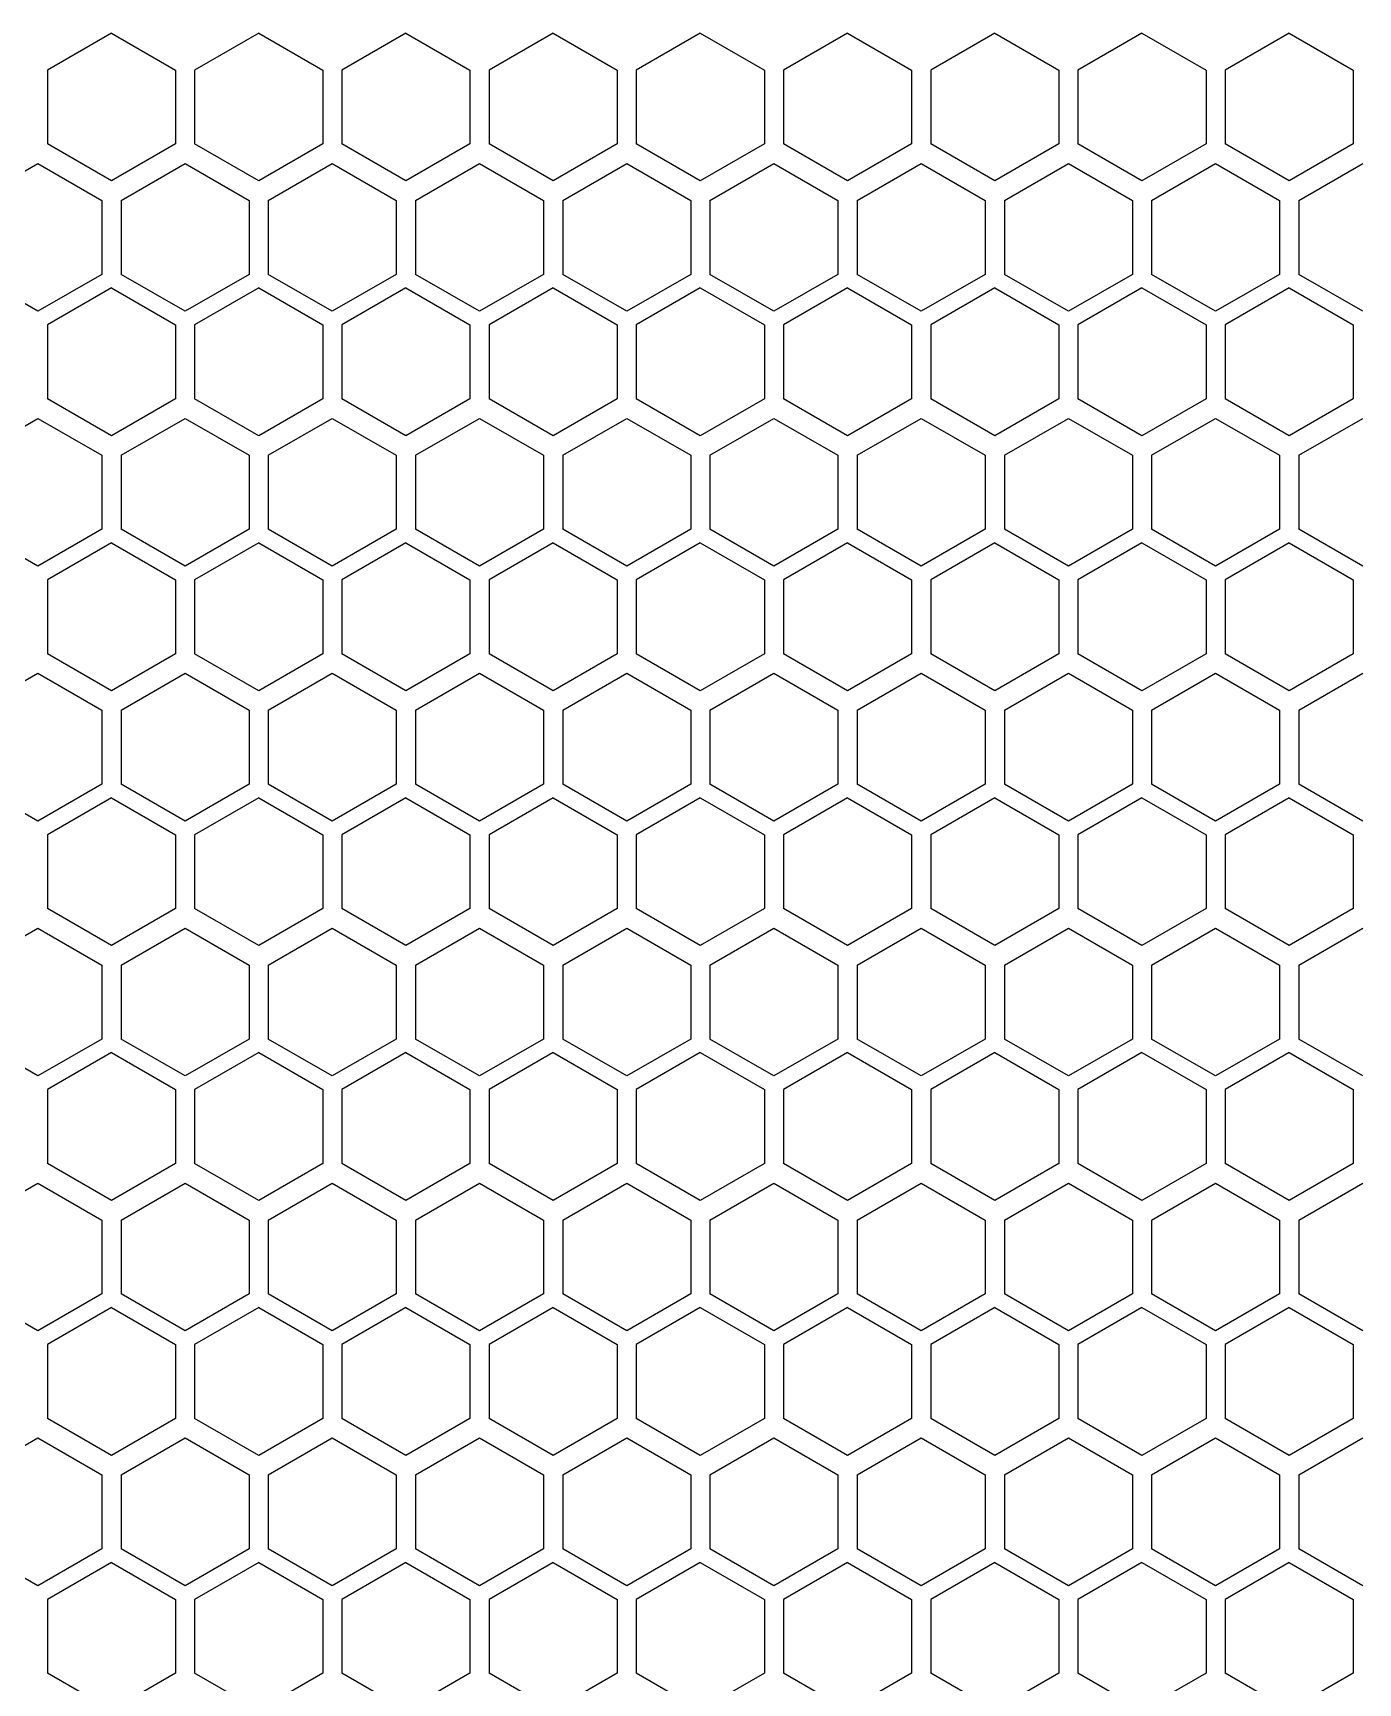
# Model space of a CAD drawing. Header units: millimetres. Extents: x 55614 to 110757, y -66981 to -47484.
# Drawn here: x 77966.1 to 78048.9, y -54660.6 to -54557.5 of the extents above; entities that cross this region are included whole.
import ezdxf

# ---------------------------------------------------------------- set-up
doc = ezdxf.new("R2010")
doc.units = ezdxf.units.MM
doc.layers.add('4215-0412-2-1_0', color=7, linetype='Continuous')
doc.layers.add('THICK', color=7, linetype='Continuous', lineweight=0)

# ---------------------------------------------------------------- blocks, each defined once
blk = doc.blocks.new('RU67I6756')
at = {"layer": '4215-0412-2-1_0', "color": 0, "linetype": 'Continuous'}
for p, q in [((24671.86, 16579.35), (24667.86, 16577.04)), ((24671.86, 16579.35), (24675.86, 16577.04)), ((24681.06, 16579.35), (24677.06, 16577.04)), ((24681.06, 16579.35), (24685.06, 16577.04)), ((24690.26, 16579.35), (24686.26, 16577.04)), ((24690.26, 16579.35), (24694.26, 16577.04)), ((24699.46, 16579.35), (24695.46, 16577.04)), ((24699.46, 16579.35), (24703.46, 16577.04)), ((24708.66, 16579.35), (24704.66, 16577.04)), ((24708.66, 16579.35), (24712.66, 16577.04)), ((24717.86, 16579.35), (24713.86, 16577.04)), ((24717.86, 16579.35), (24721.86, 16577.04)), ((24727.06, 16579.35), (24723.06, 16577.04)), ((24727.06, 16579.35), (24731.06, 16577.04)), ((24736.26, 16579.35), (24732.26, 16577.04)), ((24736.26, 16579.35), (24740.26, 16577.04)), ((24745.46, 16579.35), (24741.46, 16577.04)), ((24745.46, 16579.35), (24749.46, 16577.04)), ((24667.86, 16577.04), (24667.86, 16572.42)), ((24675.86, 16577.04), (24675.86, 16572.42)), ((24677.06, 16577.04), (24677.06, 16572.42)), ((24685.06, 16577.04), (24685.06, 16572.42)), ((24686.26, 16577.04), (24686.26, 16572.42)), ((24694.26, 16577.04), (24694.26, 16572.42)), ((24695.46, 16577.04), (24695.46, 16572.42)), ((24703.46, 16577.04), (24703.46, 16572.42)), ((24704.66, 16577.04), (24704.66, 16572.42)), ((24712.66, 16577.04), (24712.66, 16572.42)), ((24713.86, 16577.04), (24713.86, 16572.42)), ((24721.86, 16577.04), (24721.86, 16572.42)), ((24723.06, 16577.04), (24723.06, 16572.42)), ((24731.06, 16577.04), (24731.06, 16572.42)), ((24732.26, 16577.04), (24732.26, 16572.42)), ((24740.26, 16577.04), (24740.26, 16572.42)), ((24741.46, 16577.04), (24741.46, 16572.42)), ((24749.46, 16577.04), (24749.46, 16572.42)), ((24671.86, 16570.11), (24667.86, 16572.42)), ((24675.86, 16572.42), (24671.86, 16570.11)), ((24681.06, 16570.11), (24677.06, 16572.42)), ((24685.06, 16572.42), (24681.06, 16570.11)), ((24690.26, 16570.11), (24686.26, 16572.42)), ((24694.26, 16572.42), (24690.26, 16570.11)), ((24699.46, 16570.11), (24695.46, 16572.42)), ((24703.46, 16572.42), (24699.46, 16570.11)), ((24708.66, 16570.11), (24704.66, 16572.42)), ((24712.66, 16572.42), (24708.66, 16570.11)), ((24717.86, 16570.11), (24713.86, 16572.42)), ((24721.86, 16572.42), (24717.86, 16570.11)), ((24727.06, 16570.11), (24723.06, 16572.42)), ((24731.06, 16572.42), (24727.06, 16570.11)), ((24736.26, 16570.11), (24732.26, 16572.42)), ((24740.26, 16572.42), (24736.26, 16570.11)), ((24745.46, 16570.11), (24741.46, 16572.42)), ((24749.46, 16572.42), (24745.46, 16570.11)), ((24663.26, 16568.89), (24667.26, 16571.2)), ((24667.26, 16571.2), (24671.26, 16568.89)), ((24672.46, 16568.89), (24676.46, 16571.2)), ((24676.46, 16571.2), (24680.46, 16568.89)), ((24681.66, 16568.89), (24685.66, 16571.2)), ((24685.66, 16571.2), (24689.66, 16568.89)), ((24690.86, 16568.89), (24694.86, 16571.2)), ((24694.86, 16571.2), (24698.86, 16568.89)), ((24700.06, 16568.89), (24704.06, 16571.2)), ((24704.06, 16571.2), (24708.06, 16568.89)), ((24709.26, 16568.89), (24713.26, 16571.2)), ((24713.26, 16571.2), (24717.26, 16568.89)), ((24718.46, 16568.89), (24722.46, 16571.2)), ((24722.46, 16571.2), (24726.46, 16568.89)), ((24727.66, 16568.89), (24731.66, 16571.2)), ((24731.66, 16571.2), (24735.66, 16568.89)), ((24736.86, 16568.89), (24740.86, 16571.2)), ((24740.86, 16571.2), (24744.86, 16568.89)), ((24746.06, 16568.89), (24750.06, 16571.2)), ((24671.26, 16568.89), (24671.26, 16564.27)), ((24672.46, 16568.89), (24672.46, 16564.27)), ((24680.46, 16568.89), (24680.46, 16564.27)), ((24681.66, 16568.89), (24681.66, 16564.27)), ((24689.66, 16568.89), (24689.66, 16564.27)), ((24690.86, 16568.89), (24690.86, 16564.27)), ((24698.86, 16568.89), (24698.86, 16564.27)), ((24700.06, 16568.89), (24700.06, 16564.27)), ((24708.06, 16568.89), (24708.06, 16564.27)), ((24709.26, 16568.89), (24709.26, 16564.27)), ((24717.26, 16568.89), (24717.26, 16564.27)), ((24718.46, 16568.89), (24718.46, 16564.27)), ((24726.46, 16568.89), (24726.46, 16564.27)), ((24727.66, 16568.89), (24727.66, 16564.27)), ((24735.66, 16568.89), (24735.66, 16564.27)), ((24736.86, 16568.89), (24736.86, 16564.27)), ((24744.86, 16568.89), (24744.86, 16564.27)), ((24746.06, 16568.89), (24746.06, 16564.27)), ((24667.26, 16561.96), (24663.26, 16564.27)), ((24671.26, 16564.27), (24667.26, 16561.96)), ((24676.46, 16561.96), (24672.46, 16564.27)), ((24680.46, 16564.27), (24676.46, 16561.96)), ((24685.66, 16561.96), (24681.66, 16564.27)), ((24689.66, 16564.27), (24685.66, 16561.96)), ((24694.86, 16561.96), (24690.86, 16564.27)), ((24698.86, 16564.27), (24694.86, 16561.96)), ((24704.06, 16561.96), (24700.06, 16564.27)), ((24708.06, 16564.27), (24704.06, 16561.96)), ((24713.26, 16561.96), (24709.26, 16564.27)), ((24717.26, 16564.27), (24713.26, 16561.96)), ((24722.46, 16561.96), (24718.46, 16564.27)), ((24726.46, 16564.27), (24722.46, 16561.96)), ((24731.66, 16561.96), (24727.66, 16564.27)), ((24735.66, 16564.27), (24731.66, 16561.96)), ((24740.86, 16561.96), (24736.86, 16564.27)), ((24744.86, 16564.27), (24740.86, 16561.96)), ((24750.06, 16561.96), (24746.06, 16564.27)), ((24671.86, 16563.42), (24667.86, 16561.11)), ((24671.86, 16563.42), (24675.86, 16561.11)), ((24681.06, 16563.42), (24677.06, 16561.11)), ((24681.06, 16563.42), (24685.06, 16561.11)), ((24690.26, 16563.42), (24686.26, 16561.11)), ((24690.26, 16563.42), (24694.26, 16561.11)), ((24699.46, 16563.42), (24695.46, 16561.11)), ((24699.46, 16563.42), (24703.46, 16561.11)), ((24708.66, 16563.42), (24704.66, 16561.11)), ((24708.66, 16563.42), (24712.66, 16561.11)), ((24717.86, 16563.42), (24713.86, 16561.11)), ((24717.86, 16563.42), (24721.86, 16561.11)), ((24727.06, 16563.42), (24723.06, 16561.11)), ((24727.06, 16563.42), (24731.06, 16561.11)), ((24736.26, 16563.42), (24732.26, 16561.11)), ((24736.26, 16563.42), (24740.26, 16561.11)), ((24745.46, 16563.42), (24741.46, 16561.11)), ((24745.46, 16563.42), (24749.46, 16561.11)), ((24667.86, 16561.11), (24667.86, 16556.49)), ((24675.86, 16561.11), (24675.86, 16556.49)), ((24677.06, 16561.11), (24677.06, 16556.49)), ((24685.06, 16561.11), (24685.06, 16556.49)), ((24686.26, 16561.11), (24686.26, 16556.49)), ((24694.26, 16561.11), (24694.26, 16556.49)), ((24695.46, 16561.11), (24695.46, 16556.49)), ((24703.46, 16561.11), (24703.46, 16556.49)), ((24704.66, 16561.11), (24704.66, 16556.49)), ((24712.66, 16561.11), (24712.66, 16556.49)), ((24713.86, 16561.11), (24713.86, 16556.49)), ((24721.86, 16561.11), (24721.86, 16556.49)), ((24723.06, 16561.11), (24723.06, 16556.49)), ((24731.06, 16561.11), (24731.06, 16556.49)), ((24732.26, 16561.11), (24732.26, 16556.49)), ((24740.26, 16561.11), (24740.26, 16556.49)), ((24741.46, 16561.11), (24741.46, 16556.49)), ((24749.46, 16561.11), (24749.46, 16556.49)), ((24671.86, 16554.18), (24667.86, 16556.49)), ((24675.86, 16556.49), (24671.86, 16554.18)), ((24681.06, 16554.18), (24677.06, 16556.49)), ((24685.06, 16556.49), (24681.06, 16554.18)), ((24690.26, 16554.18), (24686.26, 16556.49)), ((24694.26, 16556.49), (24690.26, 16554.18)), ((24699.46, 16554.18), (24695.46, 16556.49)), ((24703.46, 16556.49), (24699.46, 16554.18)), ((24708.66, 16554.18), (24704.66, 16556.49)), ((24712.66, 16556.49), (24708.66, 16554.18)), ((24717.86, 16554.18), (24713.86, 16556.49)), ((24721.86, 16556.49), (24717.86, 16554.18)), ((24727.06, 16554.18), (24723.06, 16556.49)), ((24731.06, 16556.49), (24727.06, 16554.18)), ((24736.26, 16554.18), (24732.26, 16556.49)), ((24740.26, 16556.49), (24736.26, 16554.18)), ((24745.46, 16554.18), (24741.46, 16556.49)), ((24749.46, 16556.49), (24745.46, 16554.18)), ((24663.26, 16552.96), (24667.26, 16555.27)), ((24667.26, 16555.27), (24671.26, 16552.96)), ((24672.46, 16552.96), (24676.46, 16555.27)), ((24676.46, 16555.27), (24680.46, 16552.96)), ((24681.66, 16552.96), (24685.66, 16555.27)), ((24685.66, 16555.27), (24689.66, 16552.96)), ((24690.86, 16552.96), (24694.86, 16555.27)), ((24694.86, 16555.27), (24698.86, 16552.96)), ((24700.06, 16552.96), (24704.06, 16555.27)), ((24704.06, 16555.27), (24708.06, 16552.96)), ((24709.26, 16552.96), (24713.26, 16555.27)), ((24713.26, 16555.27), (24717.26, 16552.96)), ((24718.46, 16552.96), (24722.46, 16555.27)), ((24722.46, 16555.27), (24726.46, 16552.96)), ((24727.66, 16552.96), (24731.66, 16555.27)), ((24731.66, 16555.27), (24735.66, 16552.96)), ((24736.86, 16552.96), (24740.86, 16555.27)), ((24740.86, 16555.27), (24744.86, 16552.96)), ((24746.06, 16552.96), (24750.06, 16555.27)), ((24671.26, 16552.96), (24671.26, 16548.34)), ((24672.46, 16552.96), (24672.46, 16548.34)), ((24680.46, 16552.96), (24680.46, 16548.34)), ((24681.66, 16552.96), (24681.66, 16548.34)), ((24689.66, 16552.96), (24689.66, 16548.34)), ((24690.86, 16552.96), (24690.86, 16548.34)), ((24698.86, 16552.96), (24698.86, 16548.34)), ((24700.06, 16552.96), (24700.06, 16548.34)), ((24708.06, 16552.96), (24708.06, 16548.34)), ((24709.26, 16552.96), (24709.26, 16548.34)), ((24717.26, 16552.96), (24717.26, 16548.34)), ((24718.46, 16552.96), (24718.46, 16548.34)), ((24726.46, 16552.96), (24726.46, 16548.34)), ((24727.66, 16552.96), (24727.66, 16548.34)), ((24735.66, 16552.96), (24735.66, 16548.34)), ((24736.86, 16552.96), (24736.86, 16548.34)), ((24744.86, 16552.96), (24744.86, 16548.34)), ((24746.06, 16552.96), (24746.06, 16548.34)), ((24667.26, 16546.03), (24663.26, 16548.34)), ((24671.26, 16548.34), (24667.26, 16546.03)), ((24676.46, 16546.03), (24672.46, 16548.34)), ((24680.46, 16548.34), (24676.46, 16546.03)), ((24685.66, 16546.03), (24681.66, 16548.34)), ((24689.66, 16548.34), (24685.66, 16546.03)), ((24694.86, 16546.03), (24690.86, 16548.34)), ((24698.86, 16548.34), (24694.86, 16546.03)), ((24704.06, 16546.03), (24700.06, 16548.34)), ((24708.06, 16548.34), (24704.06, 16546.03)), ((24713.26, 16546.03), (24709.26, 16548.34)), ((24717.26, 16548.34), (24713.26, 16546.03)), ((24722.46, 16546.03), (24718.46, 16548.34)), ((24726.46, 16548.34), (24722.46, 16546.03)), ((24731.66, 16546.03), (24727.66, 16548.34)), ((24735.66, 16548.34), (24731.66, 16546.03)), ((24740.86, 16546.03), (24736.86, 16548.34)), ((24744.86, 16548.34), (24740.86, 16546.03)), ((24750.06, 16546.03), (24746.06, 16548.34)), ((24671.86, 16547.49), (24667.86, 16545.18)), ((24671.86, 16547.49), (24675.86, 16545.18)), ((24681.06, 16547.49), (24677.06, 16545.18)), ((24681.06, 16547.49), (24685.06, 16545.18)), ((24690.26, 16547.49), (24686.26, 16545.18)), ((24690.26, 16547.49), (24694.26, 16545.18)), ((24699.46, 16547.49), (24695.46, 16545.18)), ((24699.46, 16547.49), (24703.46, 16545.18)), ((24708.66, 16547.49), (24704.66, 16545.18)), ((24708.66, 16547.49), (24712.66, 16545.18)), ((24717.86, 16547.49), (24713.86, 16545.18)), ((24717.86, 16547.49), (24721.86, 16545.18)), ((24727.06, 16547.49), (24723.06, 16545.18)), ((24727.06, 16547.49), (24731.06, 16545.18)), ((24736.26, 16547.49), (24732.26, 16545.18)), ((24736.26, 16547.49), (24740.26, 16545.18)), ((24745.46, 16547.49), (24741.46, 16545.18)), ((24745.46, 16547.49), (24749.46, 16545.18)), ((24667.86, 16545.18), (24667.86, 16540.56)), ((24675.86, 16545.18), (24675.86, 16540.56)), ((24677.06, 16545.18), (24677.06, 16540.56)), ((24685.06, 16545.18), (24685.06, 16540.56)), ((24686.26, 16545.18), (24686.26, 16540.56)), ((24694.26, 16545.18), (24694.26, 16540.56)), ((24695.46, 16545.18), (24695.46, 16540.56)), ((24703.46, 16545.18), (24703.46, 16540.56)), ((24704.66, 16545.18), (24704.66, 16540.56)), ((24712.66, 16545.18), (24712.66, 16540.56)), ((24713.86, 16545.18), (24713.86, 16540.56)), ((24721.86, 16545.18), (24721.86, 16540.56)), ((24723.06, 16545.18), (24723.06, 16540.56)), ((24731.06, 16545.18), (24731.06, 16540.56)), ((24732.26, 16545.18), (24732.26, 16540.56)), ((24740.26, 16545.18), (24740.26, 16540.56)), ((24741.46, 16545.18), (24741.46, 16540.56)), ((24749.46, 16545.18), (24749.46, 16540.56)), ((24671.86, 16538.25), (24667.86, 16540.56)), ((24675.86, 16540.56), (24671.86, 16538.25)), ((24681.06, 16538.25), (24677.06, 16540.56)), ((24685.06, 16540.56), (24681.06, 16538.25)), ((24690.26, 16538.25), (24686.26, 16540.56)), ((24694.26, 16540.56), (24690.26, 16538.25)), ((24699.46, 16538.25), (24695.46, 16540.56)), ((24703.46, 16540.56), (24699.46, 16538.25)), ((24708.66, 16538.25), (24704.66, 16540.56)), ((24712.66, 16540.56), (24708.66, 16538.25)), ((24717.86, 16538.25), (24713.86, 16540.56)), ((24721.86, 16540.56), (24717.86, 16538.25)), ((24727.06, 16538.25), (24723.06, 16540.56)), ((24731.06, 16540.56), (24727.06, 16538.25)), ((24736.26, 16538.25), (24732.26, 16540.56)), ((24740.26, 16540.56), (24736.26, 16538.25)), ((24745.46, 16538.25), (24741.46, 16540.56)), ((24749.46, 16540.56), (24745.46, 16538.25)), ((24663.26, 16537.03), (24667.26, 16539.34)), ((24667.26, 16539.34), (24671.26, 16537.03)), ((24672.46, 16537.03), (24676.46, 16539.34)), ((24676.46, 16539.34), (24680.46, 16537.03)), ((24681.66, 16537.03), (24685.66, 16539.34)), ((24685.66, 16539.34), (24689.66, 16537.03)), ((24690.86, 16537.03), (24694.86, 16539.34)), ((24694.86, 16539.34), (24698.86, 16537.03)), ((24700.06, 16537.03), (24704.06, 16539.34)), ((24704.06, 16539.34), (24708.06, 16537.03)), ((24709.26, 16537.03), (24713.26, 16539.34)), ((24713.26, 16539.34), (24717.26, 16537.03)), ((24718.46, 16537.03), (24722.46, 16539.34)), ((24722.46, 16539.34), (24726.46, 16537.03)), ((24727.66, 16537.03), (24731.66, 16539.34)), ((24731.66, 16539.34), (24735.66, 16537.03)), ((24736.86, 16537.03), (24740.86, 16539.34)), ((24740.86, 16539.34), (24744.86, 16537.03)), ((24746.06, 16537.03), (24750.06, 16539.34)), ((24671.26, 16537.03), (24671.26, 16532.41)), ((24672.46, 16537.03), (24672.46, 16532.41)), ((24680.46, 16537.03), (24680.46, 16532.41)), ((24681.66, 16537.03), (24681.66, 16532.41)), ((24689.66, 16537.03), (24689.66, 16532.41)), ((24690.86, 16537.03), (24690.86, 16532.41)), ((24698.86, 16537.03), (24698.86, 16532.41)), ((24700.06, 16537.03), (24700.06, 16532.41)), ((24708.06, 16537.03), (24708.06, 16532.41)), ((24709.26, 16537.03), (24709.26, 16532.41)), ((24717.26, 16537.03), (24717.26, 16532.41)), ((24718.46, 16537.03), (24718.46, 16532.41)), ((24726.46, 16537.03), (24726.46, 16532.41)), ((24727.66, 16537.03), (24727.66, 16532.41)), ((24735.66, 16537.03), (24735.66, 16532.41)), ((24736.86, 16537.03), (24736.86, 16532.41)), ((24744.86, 16537.03), (24744.86, 16532.41)), ((24746.06, 16537.03), (24746.06, 16532.41)), ((24667.26, 16530.1), (24663.26, 16532.41)), ((24671.26, 16532.41), (24667.26, 16530.1)), ((24676.46, 16530.1), (24672.46, 16532.41)), ((24680.46, 16532.41), (24676.46, 16530.1)), ((24685.66, 16530.1), (24681.66, 16532.41)), ((24689.66, 16532.41), (24685.66, 16530.1)), ((24694.86, 16530.1), (24690.86, 16532.41)), ((24698.86, 16532.41), (24694.86, 16530.1)), ((24704.06, 16530.1), (24700.06, 16532.41)), ((24708.06, 16532.41), (24704.06, 16530.1)), ((24713.26, 16530.1), (24709.26, 16532.41)), ((24717.26, 16532.41), (24713.26, 16530.1)), ((24722.46, 16530.1), (24718.46, 16532.41)), ((24726.46, 16532.41), (24722.46, 16530.1)), ((24731.66, 16530.1), (24727.66, 16532.41)), ((24735.66, 16532.41), (24731.66, 16530.1)), ((24740.86, 16530.1), (24736.86, 16532.41)), ((24744.86, 16532.41), (24740.86, 16530.1)), ((24750.06, 16530.1), (24746.06, 16532.41)), ((24671.86, 16531.56), (24667.86, 16529.25)), ((24671.86, 16531.56), (24675.86, 16529.25)), ((24681.06, 16531.56), (24677.06, 16529.25)), ((24681.06, 16531.56), (24685.06, 16529.25)), ((24690.26, 16531.56), (24686.26, 16529.25)), ((24690.26, 16531.56), (24694.26, 16529.25)), ((24699.46, 16531.56), (24695.46, 16529.25)), ((24699.46, 16531.56), (24703.46, 16529.25)), ((24708.66, 16531.56), (24704.66, 16529.25)), ((24708.66, 16531.56), (24712.66, 16529.25)), ((24717.86, 16531.56), (24713.86, 16529.25)), ((24717.86, 16531.56), (24721.86, 16529.25)), ((24727.06, 16531.56), (24723.06, 16529.25)), ((24727.06, 16531.56), (24731.06, 16529.25)), ((24736.26, 16531.56), (24732.26, 16529.25)), ((24736.26, 16531.56), (24740.26, 16529.25)), ((24745.46, 16531.56), (24741.46, 16529.25)), ((24745.46, 16531.56), (24749.46, 16529.25)), ((24667.86, 16529.25), (24667.86, 16524.63)), ((24675.86, 16529.25), (24675.86, 16524.63)), ((24677.06, 16529.25), (24677.06, 16524.63)), ((24685.06, 16529.25), (24685.06, 16524.63)), ((24686.26, 16529.25), (24686.26, 16524.63)), ((24694.26, 16529.25), (24694.26, 16524.63)), ((24695.46, 16529.25), (24695.46, 16524.63)), ((24703.46, 16529.25), (24703.46, 16524.63)), ((24704.66, 16529.25), (24704.66, 16524.63)), ((24712.66, 16529.25), (24712.66, 16524.63)), ((24713.86, 16529.25), (24713.86, 16524.63)), ((24721.86, 16529.25), (24721.86, 16524.63)), ((24723.06, 16529.25), (24723.06, 16524.63)), ((24731.06, 16529.25), (24731.06, 16524.63)), ((24732.26, 16529.25), (24732.26, 16524.63)), ((24740.26, 16529.25), (24740.26, 16524.63)), ((24741.46, 16529.25), (24741.46, 16524.63)), ((24749.46, 16529.25), (24749.46, 16524.63)), ((24671.86, 16522.32), (24667.86, 16524.63)), ((24675.86, 16524.63), (24671.86, 16522.32)), ((24681.06, 16522.32), (24677.06, 16524.63)), ((24685.06, 16524.63), (24681.06, 16522.32)), ((24690.26, 16522.32), (24686.26, 16524.63)), ((24694.26, 16524.63), (24690.26, 16522.32)), ((24699.46, 16522.32), (24695.46, 16524.63)), ((24703.46, 16524.63), (24699.46, 16522.32)), ((24708.66, 16522.32), (24704.66, 16524.63)), ((24712.66, 16524.63), (24708.66, 16522.32)), ((24717.86, 16522.32), (24713.86, 16524.63)), ((24721.86, 16524.63), (24717.86, 16522.32)), ((24727.06, 16522.32), (24723.06, 16524.63)), ((24731.06, 16524.63), (24727.06, 16522.32)), ((24736.26, 16522.32), (24732.26, 16524.63)), ((24740.26, 16524.63), (24736.26, 16522.32)), ((24745.46, 16522.32), (24741.46, 16524.63)), ((24749.46, 16524.63), (24745.46, 16522.32)), ((24663.26, 16521.1), (24667.26, 16523.41)), ((24667.26, 16523.41), (24671.26, 16521.1)), ((24672.46, 16521.1), (24676.46, 16523.41)), ((24676.46, 16523.41), (24680.46, 16521.1)), ((24681.66, 16521.1), (24685.66, 16523.41)), ((24685.66, 16523.41), (24689.66, 16521.1)), ((24690.86, 16521.1), (24694.86, 16523.41)), ((24694.86, 16523.41), (24698.86, 16521.1)), ((24700.06, 16521.1), (24704.06, 16523.41)), ((24704.06, 16523.41), (24708.06, 16521.1)), ((24709.26, 16521.1), (24713.26, 16523.41)), ((24713.26, 16523.41), (24717.26, 16521.1)), ((24718.46, 16521.1), (24722.46, 16523.41)), ((24722.46, 16523.41), (24726.46, 16521.1)), ((24727.66, 16521.1), (24731.66, 16523.41)), ((24731.66, 16523.41), (24735.66, 16521.1)), ((24736.86, 16521.1), (24740.86, 16523.41)), ((24740.86, 16523.41), (24744.86, 16521.1)), ((24746.06, 16521.1), (24750.06, 16523.41)), ((24671.26, 16521.1), (24671.26, 16516.48)), ((24672.46, 16521.1), (24672.46, 16516.48)), ((24680.46, 16521.1), (24680.46, 16516.48)), ((24681.66, 16521.1), (24681.66, 16516.48)), ((24689.66, 16521.1), (24689.66, 16516.48)), ((24690.86, 16521.1), (24690.86, 16516.48)), ((24698.86, 16521.1), (24698.86, 16516.48)), ((24700.06, 16521.1), (24700.06, 16516.48)), ((24708.06, 16521.1), (24708.06, 16516.48)), ((24709.26, 16521.1), (24709.26, 16516.48)), ((24717.26, 16521.1), (24717.26, 16516.48)), ((24718.46, 16521.1), (24718.46, 16516.48)), ((24726.46, 16521.1), (24726.46, 16516.48)), ((24727.66, 16521.1), (24727.66, 16516.48)), ((24735.66, 16521.1), (24735.66, 16516.48)), ((24736.86, 16521.1), (24736.86, 16516.48)), ((24744.86, 16521.1), (24744.86, 16516.48)), ((24746.06, 16521.1), (24746.06, 16516.48)), ((24667.26, 16514.17), (24663.26, 16516.48)), ((24671.26, 16516.48), (24667.26, 16514.17)), ((24676.46, 16514.17), (24672.46, 16516.48)), ((24680.46, 16516.48), (24676.46, 16514.17)), ((24685.66, 16514.17), (24681.66, 16516.48)), ((24689.66, 16516.48), (24685.66, 16514.17)), ((24694.86, 16514.17), (24690.86, 16516.48)), ((24698.86, 16516.48), (24694.86, 16514.17)), ((24704.06, 16514.17), (24700.06, 16516.48)), ((24708.06, 16516.48), (24704.06, 16514.17)), ((24713.26, 16514.17), (24709.26, 16516.48)), ((24717.26, 16516.48), (24713.26, 16514.17)), ((24722.46, 16514.17), (24718.46, 16516.48)), ((24726.46, 16516.48), (24722.46, 16514.17)), ((24731.66, 16514.17), (24727.66, 16516.48)), ((24735.66, 16516.48), (24731.66, 16514.17)), ((24740.86, 16514.17), (24736.86, 16516.48)), ((24744.86, 16516.48), (24740.86, 16514.17)), ((24750.06, 16514.17), (24746.06, 16516.48)), ((24671.86, 16515.63), (24667.86, 16513.32)), ((24671.86, 16515.63), (24675.86, 16513.32)), ((24681.06, 16515.63), (24677.06, 16513.32)), ((24681.06, 16515.63), (24685.06, 16513.32)), ((24690.26, 16515.63), (24686.26, 16513.32)), ((24690.26, 16515.63), (24694.26, 16513.32)), ((24699.46, 16515.63), (24695.46, 16513.32)), ((24699.46, 16515.63), (24703.46, 16513.32)), ((24708.66, 16515.63), (24704.66, 16513.32)), ((24708.66, 16515.63), (24712.66, 16513.32)), ((24717.86, 16515.63), (24713.86, 16513.32)), ((24717.86, 16515.63), (24721.86, 16513.32)), ((24727.06, 16515.63), (24723.06, 16513.32)), ((24727.06, 16515.63), (24731.06, 16513.32)), ((24736.26, 16515.63), (24732.26, 16513.32)), ((24736.26, 16515.63), (24740.26, 16513.32)), ((24745.46, 16515.63), (24741.46, 16513.32)), ((24745.46, 16515.63), (24749.46, 16513.32)), ((24667.86, 16513.32), (24667.86, 16508.7)), ((24675.86, 16513.32), (24675.86, 16508.7)), ((24677.06, 16513.32), (24677.06, 16508.7)), ((24685.06, 16513.32), (24685.06, 16508.7)), ((24686.26, 16513.32), (24686.26, 16508.7)), ((24694.26, 16513.32), (24694.26, 16508.7)), ((24695.46, 16513.32), (24695.46, 16508.7)), ((24703.46, 16513.32), (24703.46, 16508.7)), ((24704.66, 16513.32), (24704.66, 16508.7)), ((24712.66, 16513.32), (24712.66, 16508.7)), ((24713.86, 16513.32), (24713.86, 16508.7)), ((24721.86, 16513.32), (24721.86, 16508.7)), ((24723.06, 16513.32), (24723.06, 16508.7)), ((24731.06, 16513.32), (24731.06, 16508.7)), ((24732.26, 16513.32), (24732.26, 16508.7)), ((24740.26, 16513.32), (24740.26, 16508.7)), ((24741.46, 16513.32), (24741.46, 16508.7)), ((24749.46, 16513.32), (24749.46, 16508.7)), ((24671.86, 16506.39), (24667.86, 16508.7)), ((24675.86, 16508.7), (24671.86, 16506.39)), ((24681.06, 16506.39), (24677.06, 16508.7)), ((24685.06, 16508.7), (24681.06, 16506.39)), ((24690.26, 16506.39), (24686.26, 16508.7)), ((24694.26, 16508.7), (24690.26, 16506.39)), ((24699.46, 16506.39), (24695.46, 16508.7)), ((24703.46, 16508.7), (24699.46, 16506.39)), ((24708.66, 16506.39), (24704.66, 16508.7)), ((24712.66, 16508.7), (24708.66, 16506.39)), ((24717.86, 16506.39), (24713.86, 16508.7)), ((24721.86, 16508.7), (24717.86, 16506.39)), ((24727.06, 16506.39), (24723.06, 16508.7)), ((24731.06, 16508.7), (24727.06, 16506.39)), ((24736.26, 16506.39), (24732.26, 16508.7)), ((24740.26, 16508.7), (24736.26, 16506.39)), ((24745.46, 16506.39), (24741.46, 16508.7)), ((24749.46, 16508.7), (24745.46, 16506.39)), ((24663.26, 16505.17), (24667.26, 16507.48)), ((24667.26, 16507.48), (24671.26, 16505.17)), ((24672.46, 16505.17), (24676.46, 16507.48)), ((24676.46, 16507.48), (24680.46, 16505.17)), ((24681.66, 16505.17), (24685.66, 16507.48)), ((24685.66, 16507.48), (24689.66, 16505.17)), ((24690.86, 16505.17), (24694.86, 16507.48)), ((24694.86, 16507.48), (24698.86, 16505.17)), ((24700.06, 16505.17), (24704.06, 16507.48)), ((24704.06, 16507.48), (24708.06, 16505.17)), ((24709.26, 16505.17), (24713.26, 16507.48)), ((24713.26, 16507.48), (24717.26, 16505.17)), ((24718.46, 16505.17), (24722.46, 16507.48)), ((24722.46, 16507.48), (24726.46, 16505.17)), ((24727.66, 16505.17), (24731.66, 16507.48)), ((24731.66, 16507.48), (24735.66, 16505.17)), ((24736.86, 16505.17), (24740.86, 16507.48)), ((24740.86, 16507.48), (24744.86, 16505.17)), ((24746.06, 16505.17), (24750.06, 16507.48)), ((24671.26, 16505.17), (24671.26, 16500.55)), ((24672.46, 16505.17), (24672.46, 16500.55)), ((24680.46, 16505.17), (24680.46, 16500.55)), ((24681.66, 16505.17), (24681.66, 16500.55)), ((24689.66, 16505.17), (24689.66, 16500.55)), ((24690.86, 16505.17), (24690.86, 16500.55)), ((24698.86, 16505.17), (24698.86, 16500.55)), ((24700.06, 16505.17), (24700.06, 16500.55)), ((24708.06, 16505.17), (24708.06, 16500.55)), ((24709.26, 16505.17), (24709.26, 16500.55)), ((24717.26, 16505.17), (24717.26, 16500.55)), ((24718.46, 16505.17), (24718.46, 16500.55)), ((24726.46, 16505.17), (24726.46, 16500.55)), ((24727.66, 16505.17), (24727.66, 16500.55)), ((24735.66, 16505.17), (24735.66, 16500.55)), ((24736.86, 16505.17), (24736.86, 16500.55)), ((24744.86, 16505.17), (24744.86, 16500.55)), ((24746.06, 16505.17), (24746.06, 16500.55)), ((24667.26, 16498.24), (24663.26, 16500.55)), ((24671.26, 16500.55), (24667.26, 16498.24)), ((24676.46, 16498.24), (24672.46, 16500.55)), ((24680.46, 16500.55), (24676.46, 16498.24)), ((24685.66, 16498.24), (24681.66, 16500.55)), ((24689.66, 16500.55), (24685.66, 16498.24)), ((24694.86, 16498.24), (24690.86, 16500.55)), ((24698.86, 16500.55), (24694.86, 16498.24)), ((24704.06, 16498.24), (24700.06, 16500.55)), ((24708.06, 16500.55), (24704.06, 16498.24)), ((24713.26, 16498.24), (24709.26, 16500.55)), ((24717.26, 16500.55), (24713.26, 16498.24)), ((24722.46, 16498.24), (24718.46, 16500.55)), ((24726.46, 16500.55), (24722.46, 16498.24)), ((24731.66, 16498.24), (24727.66, 16500.55)), ((24735.66, 16500.55), (24731.66, 16498.24)), ((24740.86, 16498.24), (24736.86, 16500.55)), ((24744.86, 16500.55), (24740.86, 16498.24)), ((24750.06, 16498.24), (24746.06, 16500.55)), ((24671.86, 16499.7), (24667.86, 16497.39)), ((24671.86, 16499.7), (24675.86, 16497.39)), ((24681.06, 16499.7), (24677.06, 16497.39)), ((24681.06, 16499.7), (24685.06, 16497.39)), ((24690.26, 16499.7), (24686.26, 16497.39)), ((24690.26, 16499.7), (24694.26, 16497.39)), ((24699.46, 16499.7), (24695.46, 16497.39)), ((24699.46, 16499.7), (24703.46, 16497.39)), ((24708.66, 16499.7), (24704.66, 16497.39)), ((24708.66, 16499.7), (24712.66, 16497.39)), ((24717.86, 16499.7), (24713.86, 16497.39)), ((24717.86, 16499.7), (24721.86, 16497.39)), ((24727.06, 16499.7), (24723.06, 16497.39)), ((24727.06, 16499.7), (24731.06, 16497.39)), ((24736.26, 16499.7), (24732.26, 16497.39)), ((24736.26, 16499.7), (24740.26, 16497.39)), ((24745.46, 16499.7), (24741.46, 16497.39)), ((24745.46, 16499.7), (24749.46, 16497.39)), ((24667.86, 16497.39), (24667.86, 16492.77)), ((24675.86, 16497.39), (24675.86, 16492.77)), ((24677.06, 16497.39), (24677.06, 16492.77)), ((24685.06, 16497.39), (24685.06, 16492.77)), ((24686.26, 16497.39), (24686.26, 16492.77)), ((24694.26, 16497.39), (24694.26, 16492.77)), ((24695.46, 16497.39), (24695.46, 16492.77)), ((24703.46, 16497.39), (24703.46, 16492.77)), ((24704.66, 16497.39), (24704.66, 16492.77)), ((24712.66, 16497.39), (24712.66, 16492.77)), ((24713.86, 16497.39), (24713.86, 16492.77)), ((24721.86, 16497.39), (24721.86, 16492.77)), ((24723.06, 16497.39), (24723.06, 16492.77)), ((24731.06, 16497.39), (24731.06, 16492.77)), ((24732.26, 16497.39), (24732.26, 16492.77)), ((24740.26, 16497.39), (24740.26, 16492.77)), ((24741.46, 16497.39), (24741.46, 16492.77)), ((24749.46, 16497.39), (24749.46, 16492.77)), ((24671.86, 16490.46), (24667.86, 16492.77)), ((24675.86, 16492.77), (24671.86, 16490.46)), ((24681.06, 16490.46), (24677.06, 16492.77)), ((24685.06, 16492.77), (24681.06, 16490.46)), ((24690.26, 16490.46), (24686.26, 16492.77)), ((24694.26, 16492.77), (24690.26, 16490.46)), ((24699.46, 16490.46), (24695.46, 16492.77)), ((24703.46, 16492.77), (24699.46, 16490.46)), ((24708.66, 16490.46), (24704.66, 16492.77)), ((24712.66, 16492.77), (24708.66, 16490.46)), ((24717.86, 16490.46), (24713.86, 16492.77)), ((24721.86, 16492.77), (24717.86, 16490.46)), ((24727.06, 16490.46), (24723.06, 16492.77)), ((24731.06, 16492.77), (24727.06, 16490.46)), ((24736.26, 16490.46), (24732.26, 16492.77)), ((24740.26, 16492.77), (24736.26, 16490.46)), ((24745.46, 16490.46), (24741.46, 16492.77)), ((24749.46, 16492.77), (24745.46, 16490.46)), ((24663.26, 16489.24), (24667.26, 16491.55)), ((24667.26, 16491.55), (24671.26, 16489.24)), ((24672.46, 16489.24), (24676.46, 16491.55)), ((24676.46, 16491.55), (24680.46, 16489.24)), ((24681.66, 16489.24), (24685.66, 16491.55)), ((24685.66, 16491.55), (24689.66, 16489.24)), ((24690.86, 16489.24), (24694.86, 16491.55)), ((24694.86, 16491.55), (24698.86, 16489.24)), ((24700.06, 16489.24), (24704.06, 16491.55)), ((24704.06, 16491.55), (24708.06, 16489.24)), ((24709.26, 16489.24), (24713.26, 16491.55)), ((24713.26, 16491.55), (24717.26, 16489.24)), ((24718.46, 16489.24), (24722.46, 16491.55)), ((24722.46, 16491.55), (24726.46, 16489.24)), ((24727.66, 16489.24), (24731.66, 16491.55)), ((24731.66, 16491.55), (24735.66, 16489.24)), ((24736.86, 16489.24), (24740.86, 16491.55)), ((24740.86, 16491.55), (24744.86, 16489.24)), ((24746.06, 16489.24), (24750.06, 16491.55)), ((24671.26, 16489.24), (24671.26, 16484.62)), ((24672.46, 16489.24), (24672.46, 16484.62)), ((24680.46, 16489.24), (24680.46, 16484.62)), ((24681.66, 16489.24), (24681.66, 16484.62)), ((24689.66, 16489.24), (24689.66, 16484.62)), ((24690.86, 16489.24), (24690.86, 16484.62)), ((24698.86, 16489.24), (24698.86, 16484.62)), ((24700.06, 16489.24), (24700.06, 16484.62)), ((24708.06, 16489.24), (24708.06, 16484.62)), ((24709.26, 16489.24), (24709.26, 16484.62)), ((24717.26, 16489.24), (24717.26, 16484.62)), ((24718.46, 16489.24), (24718.46, 16484.62)), ((24726.46, 16489.24), (24726.46, 16484.62)), ((24727.66, 16489.24), (24727.66, 16484.62)), ((24735.66, 16489.24), (24735.66, 16484.62)), ((24736.86, 16489.24), (24736.86, 16484.62)), ((24744.86, 16489.24), (24744.86, 16484.62)), ((24746.06, 16489.24), (24746.06, 16484.62)), ((24667.26, 16482.31), (24663.26, 16484.62)), ((24671.26, 16484.62), (24667.26, 16482.31)), ((24671.86, 16483.77), (24667.86, 16481.46)), ((24671.86, 16483.77), (24675.86, 16481.46)), ((24676.46, 16482.31), (24672.46, 16484.62)), ((24680.46, 16484.62), (24676.46, 16482.31)), ((24681.06, 16483.77), (24677.06, 16481.46)), ((24681.06, 16483.77), (24685.06, 16481.46)), ((24685.66, 16482.31), (24681.66, 16484.62)), ((24689.66, 16484.62), (24685.66, 16482.31)), ((24690.26, 16483.77), (24686.26, 16481.46)), ((24690.26, 16483.77), (24694.26, 16481.46)), ((24694.86, 16482.31), (24690.86, 16484.62)), ((24698.86, 16484.62), (24694.86, 16482.31)), ((24699.46, 16483.77), (24695.46, 16481.46)), ((24699.46, 16483.77), (24703.46, 16481.46)), ((24704.06, 16482.31), (24700.06, 16484.62)), ((24708.06, 16484.62), (24704.06, 16482.31)), ((24708.66, 16483.77), (24704.66, 16481.46)), ((24708.66, 16483.77), (24712.66, 16481.46)), ((24713.26, 16482.31), (24709.26, 16484.62)), ((24717.26, 16484.62), (24713.26, 16482.31)), ((24717.86, 16483.77), (24713.86, 16481.46)), ((24717.86, 16483.77), (24721.86, 16481.46)), ((24722.46, 16482.31), (24718.46, 16484.62)), ((24726.46, 16484.62), (24722.46, 16482.31)), ((24727.06, 16483.77), (24723.06, 16481.46)), ((24727.06, 16483.77), (24731.06, 16481.46)), ((24731.66, 16482.31), (24727.66, 16484.62)), ((24735.66, 16484.62), (24731.66, 16482.31)), ((24736.26, 16483.77), (24732.26, 16481.46)), ((24736.26, 16483.77), (24740.26, 16481.46)), ((24740.86, 16482.31), (24736.86, 16484.62)), ((24744.86, 16484.62), (24740.86, 16482.31)), ((24745.46, 16483.77), (24741.46, 16481.46)), ((24745.46, 16483.77), (24749.46, 16481.46)), ((24750.06, 16482.31), (24746.06, 16484.62)), ((24667.86, 16481.46), (24667.86, 16476.84)), ((24675.86, 16481.46), (24675.86, 16476.84)), ((24677.06, 16481.46), (24677.06, 16476.84)), ((24685.06, 16481.46), (24685.06, 16476.84)), ((24686.26, 16481.46), (24686.26, 16476.84)), ((24694.26, 16481.46), (24694.26, 16476.84)), ((24695.46, 16481.46), (24695.46, 16476.84)), ((24703.46, 16481.46), (24703.46, 16476.84)), ((24704.66, 16481.46), (24704.66, 16476.84)), ((24712.66, 16481.46), (24712.66, 16476.84)), ((24713.86, 16481.46), (24713.86, 16476.84)), ((24721.86, 16481.46), (24721.86, 16476.84)), ((24723.06, 16481.46), (24723.06, 16476.84)), ((24731.06, 16481.46), (24731.06, 16476.84)), ((24732.26, 16481.46), (24732.26, 16476.84)), ((24740.26, 16481.46), (24740.26, 16476.84)), ((24741.46, 16481.46), (24741.46, 16476.84)), ((24749.46, 16481.46), (24749.46, 16476.84)), ((24671.86, 16474.53), (24667.86, 16476.84)), ((24675.86, 16476.84), (24671.86, 16474.53)), ((24681.06, 16474.53), (24677.06, 16476.84)), ((24685.06, 16476.84), (24681.06, 16474.53)), ((24690.26, 16474.53), (24686.26, 16476.84)), ((24694.26, 16476.84), (24690.26, 16474.53)), ((24699.46, 16474.53), (24695.46, 16476.84)), ((24703.46, 16476.84), (24699.46, 16474.53)), ((24708.66, 16474.53), (24704.66, 16476.84)), ((24712.66, 16476.84), (24708.66, 16474.53)), ((24717.86, 16474.53), (24713.86, 16476.84)), ((24721.86, 16476.84), (24717.86, 16474.53)), ((24727.06, 16474.53), (24723.06, 16476.84)), ((24731.06, 16476.84), (24727.06, 16474.53)), ((24736.26, 16474.53), (24732.26, 16476.84)), ((24740.26, 16476.84), (24736.26, 16474.53)), ((24745.46, 16474.53), (24741.46, 16476.84)), ((24749.46, 16476.84), (24745.46, 16474.53))]:
    blk.add_line(p, q, dxfattribs=at)

msp = doc.modelspace()

# ---------------------------------------------------------------- block references
at = {"layer": 'THICK', "lineweight": -3}
msp.add_blockref('RU67I6756', (53299.141, -71136.859), dxfattribs=at)

doc.saveas('drawing.dxf')
